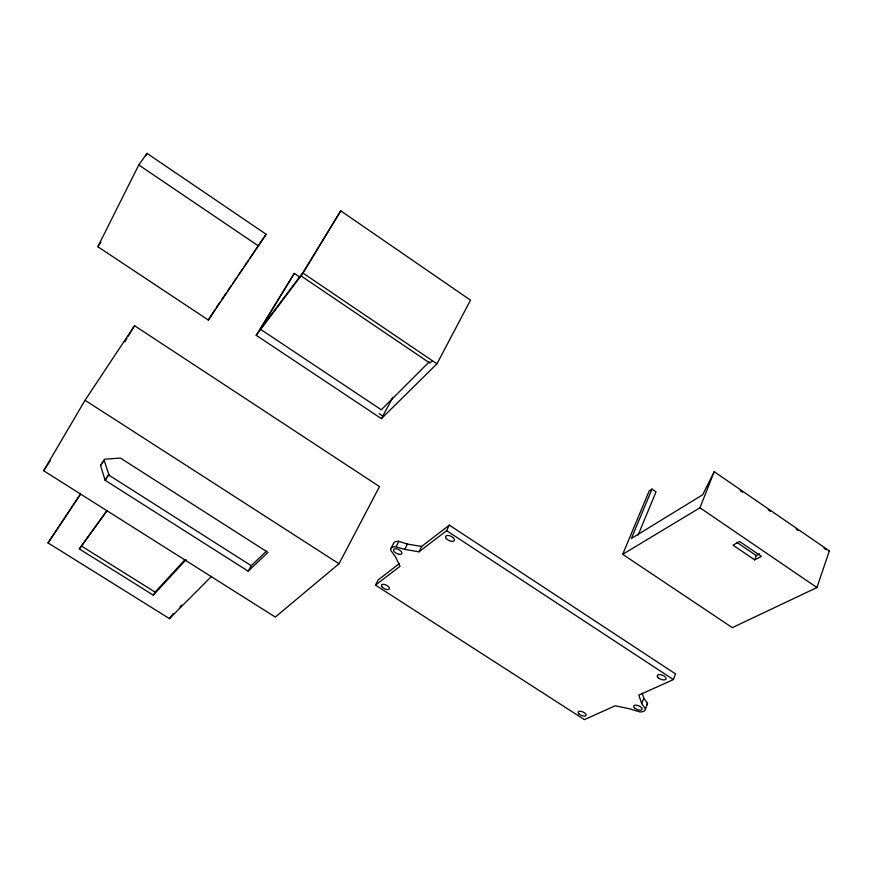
<?xml version="1.0" encoding="UTF-8"?>
<svg xmlns="http://www.w3.org/2000/svg" width="873" height="873" viewBox="0 0 873 873"><rect width="100%" height="100%" fill="white"/><g stroke="black" fill="none" stroke-linecap="round" stroke-linejoin="round"><path stroke-width="1.31" d="M651.989 489.098L649.196 490.91L622.7 554.333L732.316 627.643L816.932 587.551L829.35 550.896L714.212 471.693L702.645 494.773L631.397 538.477L651.989 489.098L656.038 491.848L638.098 535.084M754.687 559.888L761.409 556.352L739.617 541.511L733.014 545.145L754.687 559.888L756.258 555.588L759.619 553.809M645.333 708.756L641.666 703.594L638.85 695.115L673.367 679.576L675.516 673.912L449.322 525.142L421.637 546.454L418.975 551.823L404.766 549.401L394.967 546.607A11.425 5.544 26.7 0 0 390.602 550.088L395.414 556.734L400.052 566.315L375.488 585.117L584.408 719.636L615.17 705.788L629.739 708.843L639.691 711.899A11.316 5.118 21.7 0 0 645.343 709.454L647.45 703.278L643.794 698.116L642.201 693.26M641.666 703.594L643.794 698.116M622.7 554.333L699.95 507.78L714.212 471.693M418.975 551.823L446.616 530.664L449.322 525.142M97.831 246.721L138.785 164.953L147.002 153.364L266.145 234.27L208.352 320.053L97.831 246.721L100.919 242.312M145.78 155.787L147.002 153.364M404.766 549.401L407.451 544.075L421.637 546.454M375.488 585.117L378.096 579.978L399.474 563.521M396.156 546.673L398.852 541.347L407.451 544.075M390.842 548.724L393.527 543.421A11.404 5.576 26.6 0 1 397.662 541.293L398.852 541.347M339.008 563.751L379.493 486.588L134.507 325.694L85.041 400.281L43.65 470.733L275.301 617.08L339.008 563.751L85.041 400.281M299.908 277.167L294.299 273.38L256.215 335.319L381.414 418.636L436.947 363.823L470.514 300.181L340.754 210.851L303.389 271.863L260.318 329.143L381.283 409.786L429.189 361.913M381.414 418.636L392.926 397.248M105.109 480.27L100.57 465.484L104.04 460.049L108.83 474.454L105.109 480.27L248.194 571.182L251.249 565.704L266.341 551.267M80.611 493.889L48.037 542.919L169.482 618.619L173.138 613.675M106.855 510.629L79.356 548.953L153.31 595.168L155.099 592.123L185.185 559.462M124.861 341.932L126.923 338.451M128.309 336.138L134.507 325.694M256.215 335.319L303.029 273.118L340.754 210.851M260.318 329.143L294.299 273.38M105.404 479.844L108.83 474.454M208.352 320.053L214.747 309.959M43.65 470.733L50.328 460.628M48.037 542.919L80.512 494.162M100.57 465.484L104.76 459.187L120.419 458.063L267.946 552.38L248.194 571.182M216.209 307.722L219.996 302.156M221.513 299.93L226.052 293.252M227.558 291.025L231.345 285.471M232.851 283.245L236.638 277.679M238.154 275.453L242.694 268.775M244.2 266.549L247.987 260.983M249.503 258.757L266.145 234.27M79.356 548.953L107.27 510.487M153.31 595.168L186.058 559.68M179.838 606.921L181.759 604.989M169.482 618.619L211.561 576.333M432.321 360.691L429.909 363.103L300.978 275.846M828.466 551.332L829.35 550.896M81.254 545.931L155.099 592.123M108.525 474.89L251.249 565.704M446.616 530.664L673.367 679.576M379.188 413.671L383.52 416.552M303.029 273.118L436.947 363.823M138.785 164.953L258.659 246.099M699.95 507.78L816.932 587.551M736.79 542.329L756.258 555.588M740.217 490.637L742.454 492.176M768.142 509.843L770.379 511.382M796.067 529.049L798.304 530.588M824.003 548.266L826.229 549.794M647.45 703.278L647.45 703.987A11.294 5.14 21.6 0 1 646.849 705.089M399.048 554.322L397.979 554.06A4.551 2.204 26.7 0 1 394.967 552.369L394.247 551.638A4.551 2.204 26.7 0 1 393.985 549.139A4.551 2.204 26.7 0 1 397.477 549.084L398.568 549.521A4.551 2.204 26.7 0 1 401.22 551.518L401.7 552.26A4.551 2.204 26.7 0 1 399.048 554.322M579.126 714.07A4.31 1.899 22.7 0 0 585.958 715.544A4.31 1.899 22.7 0 0 581.243 711.43A4.31 1.899 22.7 0 0 579.126 714.07M658.242 677.754A4.714 2.215 21.1 0 0 665.859 679.281A4.714 2.215 21.1 0 0 660.894 674.731A4.714 2.215 21.1 0 0 658.242 677.754M446.256 538.466A4.736 2.39 25.8 0 0 453.862 540.933A4.736 2.39 25.8 0 0 449.879 535.771A4.736 2.39 25.8 0 0 446.256 538.466M382.156 586.94A4.354 2.019 26.7 0 0 389.063 589.264A4.354 2.019 26.7 0 0 385.211 584.659A4.354 2.019 26.7 0 0 382.156 586.94M634.649 708.079A4.496 2.03 21.6 0 0 641.884 709.596A4.496 2.03 21.6 0 0 637.083 705.308A4.496 2.03 21.6 0 0 634.649 708.079"/></g></svg>
